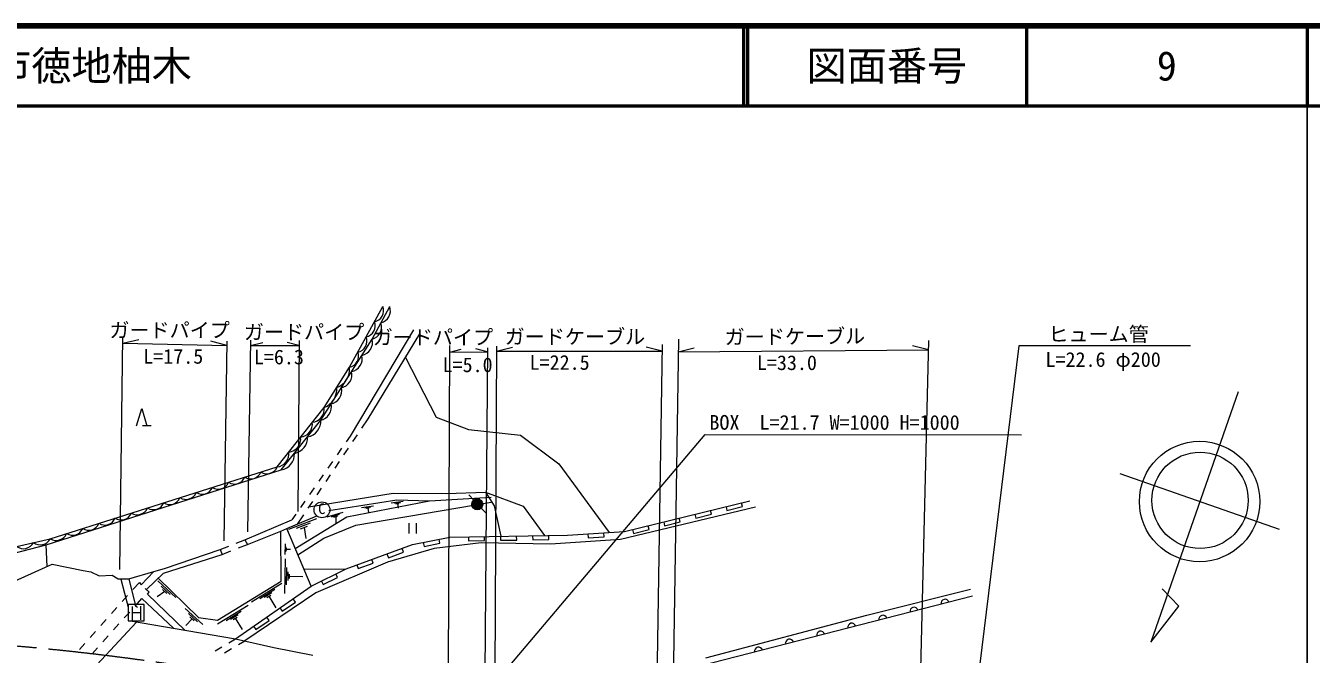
# Model space of a CAD drawing. Units: millimetres, scale not verified. Extents: x 40000 to 680000, y 20000 to 380000.
# Drawn here: x 419324 to 579500, y 301686 to 380000 of the extents above; entities that cross this region are included whole.
import ezdxf
from ezdxf.enums import TextEntityAlignment as Align

# ---------------------------------------------------------------- set-up
doc = ezdxf.new("R2010")
doc.units = ezdxf.units.MM
doc.header["$LTSCALE"] = 1000
doc.linetypes.add('CHAIN', pattern=[18.5, 12, -1.5, 3.5, -1.5])
for name, color, linetype, lineweight in [('M-BGD', 7, 'Continuous', 13), ('M-BMK', 2, 'CHAIN', 13), ('M-STR-HTXT', 7, 'Continuous', 13), ('M-STR-STR1', 1, 'Continuous', 13), ('M-STR-STRC', 7, 'Continuous', 13), ('M-TTL', 2, 'Continuous', 140), ('M-TTL-BAND', 7, 'Continuous', 25), ('M-TTL-LINE', 7, 'Continuous', 50)]:
    doc.layers.add(name, color=color, linetype=linetype, lineweight=lineweight)
doc.layers.add('M-TTL-TXT', color=7, linetype='Continuous')
doc.styles.add('@ＭＳ ゴシック', font='')
doc.styles.add('ＭＳ ゴシック', font='')
doc.styles.get('@ＭＳ ゴシック').set_extended_font_data('@MS Gothic')
doc.styles.get('ＭＳ ゴシック').set_extended_font_data('MS Gothic')

msp = doc.modelspace()

# ---------------------------------------------------------------- hatches: boundary and pattern name
at = {"layer": 'M-BGD'}
for points in [[(476260, 320474, 0.58357), (475145, 320886, 0.2206), (474903, 320365, 0.04452), (474914, 320244)], [(476260, 320474), (474914, 320244, 0.91475)]]:
    msp.add_hatch(color=256, dxfattribs=at).paths.add_polyline_path(points)

# ---------------------------------------------------------------- linework, layer by layer
for p, q in [((459683, 337439), (463804, 345019)), ((462493, 340945), (464682, 344999)), ((467636, 342109), (459731, 328853)), ((461981, 331042), (468426, 341622)), ((456088, 330852), (462493, 340945)), ((466627, 338668), (470463, 331241)), ((456494, 332439), (459683, 337439)), ((433124, 330134), (433773, 332297)), ((433773, 332297), (434422, 330134)), ((450656, 325035), (456494, 332439)), ((434963, 330134), (433881, 330134)), ((451163, 324650), (456088, 330852)), ((461201, 329879), (461981, 331042)), ((470463, 331241), (474476, 329701)), ((459731, 328853), (459255, 328169)), ((460088, 328218), (460645, 329048)), ((474476, 329701), (480962, 328971)), ((480962, 328971), (485746, 325404)), ((458684, 327348), (458112, 326527)), ((458974, 326556), (459531, 327387)), ((457541, 325706), (456970, 324885)), ((457861, 324895), (458418, 325726)), ((485746, 325404), (492016, 316853)), ((421862, 315333), (451163, 324650)), ((422389, 316090), (450656, 325035)), ((456399, 324065), (455828, 323244)), ((456747, 323234), (457304, 324064)), ((455256, 322423), (454685, 321602)), ((455634, 321572), (456190, 322403)), ((454114, 320781), (453543, 319961)), ((454520, 319911), (455077, 320742)), ((454618, 320057), (465097, 321746)), ((457071, 319597), (465584, 320935)), ((459341, 318827), (469637, 320813)), ((460435, 317773), (477299, 320651)), ((464869, 320544), (466363, 320746)), ((465097, 321746), (471745, 321705)), ((465255, 320501), (466002, 320602)), ((465454, 320433), (465828, 320484)), ((465584, 320935), (469637, 320813)), ((465641, 320458), (465717, 319898)), ((469637, 320813), (477299, 321259)), ((471745, 321705), (476610, 321867)), ((474518, 321551), (475145, 320886)), ((476610, 321867), (481312, 320124)), ((476610, 321867), (477704, 320165)), ((493919, 316972), (509526, 320823)), ((508638, 320089), (508518, 320575)), ((451842, 317350), (455590, 318935)), ((452971, 319140), (452495, 318455)), ((452890, 314871), (459341, 318827)), ((453184, 317917), (453963, 319080)), ((456882, 318804), (458873, 319411)), ((457418, 318831), (458413, 319135)), ((457705, 318783), (458202, 318934)), ((457953, 318859), (457973, 318078)), ((461173, 319989), (462667, 320191)), ((461559, 319946), (462306, 320047)), ((461758, 319878), (462132, 319929)), ((461945, 319903), (462020, 319343)), ((476091, 319882), (476718, 319218)), ((477704, 320165), (478510, 316389)), ((481312, 320124), (483950, 316479)), ((510255, 320013), (493432, 315999)), ((502693, 319137), (502813, 318652)), ((502813, 318652), (504755, 319131)), ((504755, 319131), (504635, 319617)), ((506577, 320096), (506696, 319610)), ((506696, 319610), (508638, 320089)), ((446631, 315949), (452495, 318455)), ((451121, 317007), (451842, 317350)), ((454882, 310162), (451842, 317350)), ((452093, 317276), (455599, 318604)), ((453053, 317389), (454806, 318053)), ((453574, 317336), (454451, 317668)), ((454012, 317502), (454243, 316115)), ((456463, 316151), (460435, 317773)), ((467045, 318039), (467045, 316739)), ((468020, 316739), (468020, 318039)), ((494926, 317221), (495046, 316735)), ((495046, 316735), (496988, 317215)), ((496988, 317215), (496868, 317700)), ((498810, 318179), (498929, 317694)), ((498929, 317694), (500871, 318173)), ((500871, 318173), (500751, 318658)), ((413997, 314165), (422389, 316090)), ((445557, 315534), (446631, 315949)), ((446631, 315949), (446942, 315368)), ((446942, 315368), (451121, 317007)), ((451152, 310811), (451121, 317007)), ((453229, 314071), (456463, 316151)), ((467529, 315351), (472151, 316283)), ((468860, 315619), (468959, 315129)), ((476083, 315554), (470205, 314864)), ((470919, 315525), (470820, 316015)), ((472151, 316283), (486825, 316526)), ((474488, 316322), (474497, 315822)), ((474497, 315822), (476496, 315855)), ((484717, 315391), (476083, 315554)), ((476496, 315855), (476488, 316355)), ((478488, 316388), (478496, 315888)), ((478496, 315888), (480496, 315921)), ((480496, 315921), (480488, 316421)), ((482487, 316455), (482496, 315955)), ((482496, 315955), (484495, 315988)), ((484495, 315988), (484487, 316488)), ((493432, 315999), (484717, 315391)), ((486825, 316526), (493919, 316972)), ((489374, 316687), (489405, 316188)), ((489405, 316188), (491401, 316313)), ((491401, 316313), (491370, 316812)), ((406863, 311387), (421862, 315333)), ((421987, 312616), (421862, 315333)), ((436492, 311801), (443789, 314125)), ((436605, 312382), (443550, 314760)), ((443550, 314760), (444624, 315174)), ((443550, 314760), (443789, 314125)), ((443789, 314125), (444900, 314563)), ((445830, 314930), (446942, 315368)), ((451650, 314121), (451672, 315453)), ((451739, 314453), (451750, 315119)), ((451825, 314618), (451830, 314951)), ((451828, 314785), (452327, 314777)), ((459260, 312351), (467529, 315351)), ((464335, 314192), (464505, 313722)), ((470205, 314864), (464408, 313162)), ((464505, 313722), (466385, 314404)), ((466385, 314404), (466215, 314874)), ((468959, 315129), (470919, 315525)), ((413458, 308775), (422640, 312910)), ((422640, 312910), (426494, 312106)), ((435294, 311999), (436605, 312382)), ((451628, 309248), (451697, 313586)), ((451826, 310330), (451861, 312498)), ((453988, 312275), (459260, 312351)), ((454882, 310162), (459260, 312351)), ((464408, 313162), (455490, 309351)), ((460574, 312828), (460745, 312358)), ((460745, 312358), (462625, 313040)), ((462625, 313040), (462454, 313510)), ((426494, 312106), (427440, 311944)), ((427440, 311944), (428467, 311458)), ((428467, 311458), (430115, 311539)), ((430115, 311539), (430845, 311106)), ((430845, 311106), (432159, 311107)), ((431159, 311039), (432105, 307540)), ((432159, 311107), (435294, 311999)), ((432159, 311107), (432993, 307742)), ((433727, 310323), (435294, 311999)), ((434381, 309741), (436492, 311801)), ((435780, 310818), (438014, 308773)), ((435841, 311166), (440856, 306271)), ((443207, 305946), (451152, 310811)), ((452016, 310869), (452033, 311953)), ((452201, 311137), (452209, 311679)), ((452205, 311408), (453832, 311382)), ((456176, 310809), (456400, 310362)), ((456400, 310362), (458189, 311257)), ((458189, 311257), (457965, 311704)), ((432688, 309742), (433481, 310627)), ((433481, 310627), (433727, 310323)), ((434726, 309431), (434213, 309891)), ((434510, 309188), (434726, 309431)), ((439169, 304685), (434510, 309188)), ((436641, 309516), (435720, 308851)), ((436210, 310167), (437328, 309144)), ((436362, 309772), (436920, 309260)), ((445470, 303612), (454882, 310162)), ((455490, 309351), (446608, 303352)), ((447435, 308228), (451230, 310551)), ((448480, 308651), (450378, 309812)), ((449051, 308783), (450000, 309364)), ((524107, 306571), (537038, 309814)), ((431353, 308252), (432020, 308997)), ((434088, 307873), (432088, 307873)), ((432088, 307873), (432088, 305873)), ((432628, 305958), (432628, 307657)), ((432950, 307695), (433805, 308641)), ((432993, 307742), (433240, 307567)), ((433620, 307668), (433620, 305963)), ((433805, 308641), (437732, 304929)), ((434088, 305873), (434088, 307873)), ((443237, 305489), (447032, 307813)), ((449385, 308770), (449860, 309060)), ((449623, 308915), (450494, 307492)), ((451282, 307048), (452924, 308190)), ((452924, 308190), (452638, 308601)), ((537302, 308922), (503322, 300200)), ((428684, 305273), (429351, 306018)), ((430018, 306763), (430686, 307507)), ((431609, 306211), (432280, 306953)), ((432628, 306873), (433620, 306873)), ((439200, 307389), (441389, 305385)), ((440044, 306113), (439293, 305293)), ((439622, 306751), (440717, 305749)), ((439770, 306364), (440318, 305863)), ((440856, 306271), (443207, 305946)), ((444282, 305912), (446180, 307074)), ((444853, 306044), (445802, 306625)), ((445187, 306031), (445662, 306322)), ((445425, 306177), (446296, 304754)), ((449641, 305905), (449355, 306316)), ((450997, 307458), (451282, 307048)), ((504082, 301261), (524107, 306571)), ((427349, 303784), (428016, 304528)), ((430268, 304727), (430939, 305469)), ((432088, 305873), (434088, 305873)), ((432133, 305882), (445470, 303612)), ((447713, 305173), (447999, 304763)), ((447999, 304763), (449641, 305905)), ((426014, 302294), (426682, 303039)), ((428927, 303244), (429598, 303986)), ((444638, 303126), (445470, 303612)), ((445470, 303612), (450253, 302518)), ((445831, 302897), (446608, 303352)), ((427586, 301760), (428256, 302502)), ((442911, 302117), (443774, 302622)), ((444105, 301886), (444968, 302391)), ((450253, 302518), (455118, 301585))]:
    msp.add_line(p, q, dxfattribs=at)
for centre, radius in [((456232, 319681), 986), ((475586, 320365), 683)]:
    msp.add_circle(centre, radius, dxfattribs=at)
for centre, radius, start, end in [((462486, 344508), 1413, 281.72427, 21.21235), ((463188, 344497), 1576, 284.69722, 18.56468), ((461456, 342613), 1413, 281.72427, 21.21235), ((462093, 342470), 1576, 284.69722, 18.56468), ((460426, 340718), 1413, 281.72427, 21.21235), ((460857, 340568), 1679, 282.20809, 12.99854), ((459395, 338823), 1413, 281.72427, 21.21235), ((459576, 338549), 1679, 282.20809, 12.99854), ((457243, 337237), 2448, 290.19342, 4.74403), ((458295, 336530), 1679, 282.20809, 12.99854), ((455649, 334737), 2448, 290.19342, 4.74403), ((457014, 334512), 1679, 282.20809, 12.99854), ((454869, 332219), 1639, 275.77467, 7.72641), ((455733, 332493), 1679, 282.20809, 12.99854), ((453410, 330368), 1639, 275.77467, 7.72641), ((454099, 330746), 1992, 280.05363, 3.03895), ((451951, 328517), 1639, 275.77467, 7.72641), ((452457, 328679), 1992, 280.05363, 3.03895), ((450491, 326666), 1639, 275.77467, 7.72641), ((450815, 326611), 1992, 280.05363, 3.03895), ((445346, 324268), 1371, 237.0076, 338.11168), ((447365, 324907), 1371, 237.0076, 338.11168), ((449384, 325546), 1371, 237.0076, 338.11168), ((441307, 322990), 1371, 237.0076, 338.11168), ((443327, 323629), 1371, 237.0076, 338.11168), ((435250, 321073), 1371, 237.0076, 338.11168), ((437269, 321712), 1371, 237.0076, 338.11168), ((439288, 322351), 1371, 237.0076, 338.11168), ((431212, 319795), 1371, 237.0076, 338.11168), ((433231, 320434), 1371, 237.0076, 338.11168), ((425154, 317879), 1371, 237.0076, 338.11168), ((427174, 318518), 1371, 237.0076, 338.11168), ((429193, 319157), 1371, 237.0076, 338.11168), ((419039, 316253), 1408, 233.07735, 332.7606), ((421137, 316734), 1408, 233.07735, 332.7606), ((423135, 317240), 1371, 237.0076, 338.11168), ((529998, 307048), 500, 14.39619, 194.39619), ((533872, 308042), 500, 14.39619, 194.39619), ((526123, 306053), 500, 14.39619, 194.39619), ((518375, 304064), 500, 14.39619, 194.39619), ((522249, 305059), 500, 14.39619, 194.39619), ((514500, 303070), 500, 14.39619, 194.39619), ((510626, 302075), 500, 14.39619, 194.39619)]:
    msp.add_arc(centre, radius, start, end, dxfattribs=at)
at = {"layer": 'M-BMK'}
msp.add_arc((390872, -12465), 316340, 75.45119, 93.68372, dxfattribs=at)
at = {"layer": 'M-STR-HTXT'}
for p, q in [((431060, 312249), (431425, 341192)), ((431415, 340435), (433425, 340893)), ((431415, 340435), (444368, 340161)), ((444368, 340161), (442379, 340703)), ((444376, 340706), (444011, 315836)), ((446991, 316931), (447356, 340827)), ((447346, 340158), (448885, 340544)), ((447346, 340158), (453371, 340161)), ((453371, 340161), (451887, 340531)), ((453376, 340767), (453209, 319481)), ((471998, 299742), (472164, 340159)), ((472161, 339329), (473562, 339697)), ((476836, 339383), (475408, 339723)), ((476840, 339868), (476509, 299402)), ((477973, 340093), (477764, 299307)), ((477970, 339437), (479969, 339938)), ((498634, 339449), (496634, 339948)), ((497887, 291540), (498647, 340275)), ((500653, 340929), (499873, 289801)), ((500630, 339370), (502626, 339886)), ((500630, 339370), (531818, 339613)), ((531818, 339613), (529814, 340098)), ((530278, 276741), (531847, 340792)), ((543065, 340108), (534487, 270155)), ((564445, 340108), (543065, 340108)), ((472161, 339329), (476836, 339383)), ((477970, 339437), (498634, 339449)), ((477344, 297571), (503998, 329087)), ((503998, 329087), (543401, 329018))]:
    msp.add_line(p, q, dxfattribs=at)
at = {"layer": 'M-STR-STR1', "lineweight": 25}
msp.add_line((423626, 295523), (433148, 305709), dxfattribs=at)
at = {"layer": 'M-STR-STRC'}
for p, q in [((570389, 334399), (559526, 303207)), ((575536, 317252), (555704, 324159)), ((562998, 307686), (560908, 309839)), ((559526, 303207), (562998, 307686))]:
    msp.add_line(p, q, dxfattribs=at)
for centre, radius in [((565580, 320719), 7500), ((565640, 320865), 6000)]:
    msp.add_circle(centre, radius, dxfattribs=at)
at = {"layer": 'M-TTL'}
msp.add_line((680000, 380000), (40000, 380000), dxfattribs=at)
at = {"layer": 'M-TTL-BAND'}
msp.add_line((579000, 20000), (579000, 370000), dxfattribs=at)
at = {"layer": 'M-TTL-LINE'}
for p, q in [((508747, 380000), (508747, 370000)), ((509247, 380000), (509247, 370000)), ((543997, 380000), (543997, 370000)), ((579000, 380000), (579000, 370000)), ((40000, 370000), (680000, 370000))]:
    msp.add_line(p, q, dxfattribs=at)

# ---------------------------------------------------------------- texts
at = {"layer": 'M-BGD', "style": '@ＭＳ ゴシック'}
msp.add_text('C', height=1320, dxfattribs=at).set_placement((455762, 318769), align=Align.BOTTOM_LEFT)
at = {"layer": 'M-STR-HTXT', "style": 'ＭＳ ゴシック'}
for s, p in [('ガードパイプ', (429754, 340604)), ('ガードパイプ', (446506, 340368)), ('ガードパイプ', (462558, 339723)), ('ガードケーブル', (479005, 339792)), ('ヒューム管', (546746, 340108)), ('L=17.5', (433964, 337339)), ('L=6.3', (447753, 337262)), ('L=5.0', (471262, 336288)), ('L=22.5', (482105, 336579)), ('L=33.0', (510424, 336549)), ('L=22.6 φ200', (546384, 336950)), ('BOX\u3000L=21.7 W=1000 H=1000', (504511, 329113))]:
    msp.add_text(s, height=1833, dxfattribs=at).set_placement(p, align=Align.BOTTOM_LEFT)
msp.add_text('ガードケーブル', height=1833, rotation=0.447, dxfattribs=at).set_placement((506426, 339745), align=Align.BOTTOM_LEFT)
at = {"layer": 'M-TTL-TXT', "style": 'ＭＳ ゴシック'}
msp.add_text('山口市徳地柚木', height=3666, dxfattribs=at).set_placement((405024, 375000), align=Align.MIDDLE_LEFT)
for s, p in [('図面番号', (526622, 375000)), ('9', (561497, 375000))]:
    msp.add_text(s, height=3666, dxfattribs=at).set_placement(p, align=Align.MIDDLE_CENTER)

doc.saveas('drawing.dxf')
